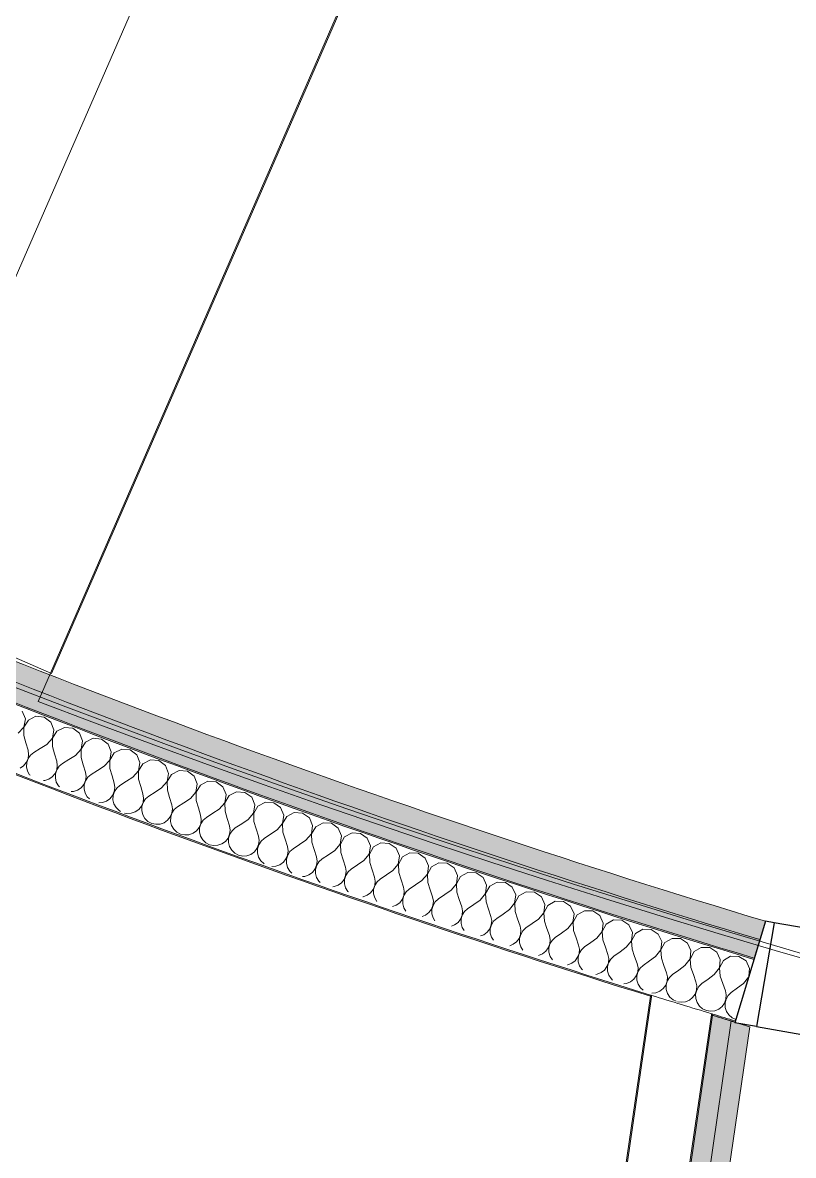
# Model space of a CAD drawing. Header units: millimetres. Extents: x -99530 to 90294, y -97212 to 56397.
# Drawn here: x -29663 to -29064, y -50705 to -49824 of the extents above; entities that cross this region are included whole.
import ezdxf
from ezdxf.enums import TextEntityAlignment as Align

# ---------------------------------------------------------------- set-up
doc = ezdxf.new("R2010")
doc.units = ezdxf.units.MM
doc.header["$MEASUREMENT"] = 0
doc.linetypes.add('Double Dashed', pattern=[1093.611073, 529.166651, -211.666656, 141.111112, -211.666656])
for name, color, linetype in [('A-25-M_Wall_Int', 7, 'Continuous'), ('New_A-05-M_Gross_Int_Circulation', 7, 'Continuous'), ('New_A-15-MG_Structural_Grid_Phase_2', 7, 'Continuous'), ('New_A-20-M_Floor_Slab', 7, 'Continuous'), ('New_A-25-M_Wall_Int', 7, 'Continuous'), ('New_ArchiCAD Doors', 7, 'Continuous')]:
    doc.layers.add(name, color=color, linetype=linetype)
for name, color, linetype, lineweight in [('A-25-M_Wall_Int_Pen_No__1', 7, 'Continuous', 13), ('New_A-20-M_Floor_Slab_Pen_No__89', 8, 'Continuous', 20), ('New_A-25-M_Wall_Int_Pen_No__1', 7, 'Continuous', 13), ('New_A-25-M_Wall_Int_Pen_No__150', 7, 'Continuous', 0), ('New_ArchiCAD Doors_Pen_No__1', 7, 'Continuous', 13), ('New_ArchiCAD Zone Stamps_Pen_No__6', 7, 'Continuous', 35)]:
    doc.layers.add(name, color=color, linetype=linetype, lineweight=lineweight)
for name, color, linetype, lineweight, true_color in [('A-25-M_Wall_Int_Pen_No__107', 7, 'Continuous', 15, 0xa6a6a6), ('A-25-M_Wall_Int_Pen_No__81', 7, 'Continuous', 20, 0x6a6a6a), ('New_A-05-M_Gross_Int_Circulation_Pen_No__74', 7, 'Continuous', 20, 0x606060), ('New_A-15-MG_Structural_Grid_Phase_2_Pen_No__222', 7, 'Continuous', 13, 0x65af33), ('New_A-25-M_Wall_Int_Pen_No__107', 7, 'Continuous', 15, 0xa6a6a6), ('New_A-25-M_Wall_Int_Pen_No__81', 7, 'Continuous', 20, 0x6a6a6a), ('New_ArchiCAD Doors_Pen_No__43', 7, 'Continuous', 30, 0x444444)]:
    doc.layers.add(name, color=color, linetype=linetype, lineweight=lineweight, true_color=true_color)
doc.styles.add('GENERATED_STYLE_1', font='')
doc.styles.add('GENERATED_STYLE_3', font='')
doc.styles.add('GENERATED_STYLE_4', font='')
doc.styles.get('GENERATED_STYLE_1').set_extended_font_data('Arial', bold=True)
doc.styles.get('GENERATED_STYLE_3').set_extended_font_data('Arial')
doc.styles.get('GENERATED_STYLE_4').set_extended_font_data('Swis721 BT')

# ---------------------------------------------------------------- blocks, each defined once
blk = doc.blocks.new('catering seating and servery_INB 0113_3_1', base_point=(-33684.23, -45971.89))
at = {"layer": 'New_A-05-M_Gross_Int_Circulation_Pen_No__74', "linetype": 'Continuous'}
for p, q in [((-29640.46, -50330.23), (-22252.67, -33346.24)), ((-32782.58, -48960.22), (-29640.46, -50330.23))]:
    blk.add_line(p, q, dxfattribs=at)
at = {"layer": 'New_ArchiCAD Zone Stamps_Pen_No__6'}
for tag, height, style, p in [('ROOM_NAME', 250, 'GENERATED_STYLE_1', (-35355.98, -44046.47)), ('zoneNameLine2', 250, 'GENERATED_STYLE_1', (-35544.41, -44478.6)), ('ROOM_NUMBER', 200, 'GENERATED_STYLE_3', (-35732.84, -44899.31)), ('measuredAreaCode', 200, 'GENERATED_STYLE_3', (-35889.87, -45259.42)), ('DUMMY_649', 200, 'GENERATED_STYLE_3', (-35582.47, -45393.46)), ('DUMMY_650', 200, 'GENERATED_STYLE_3', (-34953.29, -45667.81)), ('DUMMY_651', 133.33, 'GENERATED_STYLE_3', (-34674, -45774.36))]:
    blk.add_attdef(tag, text='', height=height, rotation=336.44041, dxfattribs=dict(at, style=style)).set_placement(p, align=Align.TOP_LEFT)
blk = doc.blocks.new('Atrium South_INB 0152_4_1', base_point=(-20962.32, -37996.44))
at = {"layer": 'New_A-05-M_Gross_Int_Circulation_Pen_No__74', "linetype": 'Continuous'}
blk.add_line((-25622.15, -41081.06), (-29650.79, -50352.11), dxfattribs=at)
blk.add_arc((-26966.17, -43337.6), 7510.69, 249.05693, 336.178181, dxfattribs=at)
at = {"layer": 'New_ArchiCAD Zone Stamps_Pen_No__6'}
for tag, height, style, p in [('ROOM_NAME', 250, 'GENERATED_STYLE_1', (-21498.1, -36566.35)), ('zoneNameLine2', 250, 'GENERATED_STYLE_1', (-21686.54, -36998.48)), ('ROOM_NUMBER', 200, 'GENERATED_STYLE_3', (-21874.97, -37419.19)), ('measuredAreaCode', 200, 'GENERATED_STYLE_3', (-22031.99, -37779.3)), ('DUMMY_649', 200, 'GENERATED_STYLE_3', (-21724.59, -37913.34)), ('DUMMY_650', 200, 'GENERATED_STYLE_3', (-21095.42, -38187.69)), ('DUMMY_651', 133.33, 'GENERATED_STYLE_3', (-20816.13, -38294.24))]:
    blk.add_attdef(tag, text='', height=height, rotation=336.44041, dxfattribs=dict(at, style=style)).set_placement(p, align=Align.TOP_LEFT)
blk = doc.blocks.new('Slab_56_1', base_point=(-44734.13, -52924.74))
at = {"layer": 'New_A-20-M_Floor_Slab_Pen_No__89', "linetype": 'Continuous', "flags": 128}
blk.add_lwpolyline([(-44734.13, -52924.74), (-44734.3, -52924.72, -0.179811), (-34721.45, -33027.69), (-34721.92, -33027.18), (-25959.6, -24873.2), (-20981.62, -27043.85), (-17009.56, -17934.66), (-17703.34, -17189.12), (-11222.85, -11158.55), (-10852.64, -11556.37), (-2918.66, -4173.23), (921.42, -599.75), (3259.49, -1619.27), (2636.44, -2195.91), (2144.41, -3324.28), (-4596.33, -18782.94), (-10337.07, -31948.28), (-13252.03, -30677.22), (-20095.26, -46371.16, -0.415568), (-30017.22, -50195.91), (-38341.96, -69287.69, -0.234037), (-41521.39, -64901.11, -0.022084), (-42146.95, -60901.38), (-44895.69, -59706.59, -0.043731)], format="xyb", close=True, dxfattribs=at)
blk = doc.blocks.new('*X596')
at = {"layer": 'New_A-25-M_Wall_Int_Pen_No__150', "linetype": 'Continuous'}
for p, q in [((-29660.84, -50365.51), (-29663.19, -50359.44)), ((-29662.04, -50371.91), (-29660.84, -50365.51)), ((-29652.67, -50363.54), (-29658.5, -50366.42)), ((-29646.19, -50364.15), (-29652.67, -50363.54)), ((-29641, -50368.07), (-29646.19, -50364.15)), ((-29666.42, -50376.72), (-29662.04, -50371.91)), ((-29661.95, -50371.94), (-29661.98, -50378.45)), ((-29658.5, -50366.42), (-29661.95, -50371.94)), ((-29638.64, -50374.13), (-29641, -50368.07)), ((-29639.81, -50380.53), (-29638.64, -50374.13)), ((-29636.29, -50375.04), (-29639.72, -50380.56)), ((-29630.47, -50372.13), (-29636.29, -50375.04)), ((-29623.99, -50372.72), (-29630.47, -50372.13)), ((-29618.79, -50376.62), (-29623.99, -50372.72)), ((-29661.98, -50378.45), (-29660.37, -50384.19)), ((-29644.18, -50385.35), (-29639.81, -50380.53)), ((-29639.72, -50380.56), (-29639.73, -50387.07)), ((-29616.41, -50382.68), (-29618.79, -50376.62)), ((-29617.56, -50389.08), (-29616.41, -50382.68)), ((-29614.06, -50383.58), (-29617.47, -50389.12)), ((-29608.24, -50380.66), (-29614.06, -50383.58)), ((-29601.77, -50381.22), (-29608.24, -50380.66)), ((-29596.55, -50385.11), (-29601.77, -50381.22)), ((-29660.37, -50384.19), (-29658.75, -50389.92)), ((-29658.31, -50393.18), (-29658.75, -50389.92)), ((-29654.3, -50391.65), (-29656.83, -50393.75)), ((-29649.24, -50388.5), (-29654.3, -50391.65)), ((-29644.18, -50385.35), (-29649.24, -50388.5)), ((-29639.73, -50387.07), (-29638.1, -50392.8)), ((-29621.92, -50393.92), (-29617.56, -50389.08)), ((-29617.47, -50389.12), (-29617.46, -50395.62)), ((-29594.15, -50391.15), (-29596.55, -50385.11)), ((-29595.28, -50397.56), (-29594.15, -50391.15)), ((-29591.8, -50392.05), (-29595.19, -50397.6)), ((-29585.99, -50389.11), (-29591.8, -50392.05)), ((-29579.51, -50389.65), (-29585.99, -50389.11)), ((-29574.28, -50393.52), (-29579.51, -50389.65)), ((-29662.21, -50401.95), (-29660.1, -50399.43)), ((-29660.1, -50399.43), (-29658.77, -50396.43)), ((-29659.72, -50399.58), (-29659.86, -50402.87)), ((-29658.68, -50396.47), (-29659.72, -50399.58)), ((-29658.77, -50396.43), (-29658.31, -50393.18)), ((-29656.83, -50393.75), (-29658.68, -50396.47)), ((-29638.1, -50392.8), (-29636.47, -50398.53)), ((-29636.01, -50401.79), (-29636.47, -50398.53)), ((-29632.01, -50400.25), (-29634.53, -50402.36)), ((-29626.96, -50397.08), (-29632.01, -50400.25)), ((-29621.92, -50393.92), (-29626.96, -50397.08)), ((-29617.46, -50395.62), (-29615.81, -50401.35)), ((-29615.81, -50401.35), (-29614.16, -50407.07)), ((-29599.62, -50402.41), (-29595.28, -50397.56)), ((-29595.19, -50397.6), (-29595.16, -50404.1)), ((-29571.86, -50399.56), (-29574.28, -50393.52)), ((-29572.98, -50405.97), (-29571.86, -50399.56)), ((-29569.51, -50400.44), (-29572.89, -50406.01)), ((-29563.71, -50397.49), (-29569.51, -50400.44)), ((-29557.23, -50398.01), (-29563.71, -50397.49)), ((-29551.99, -50401.87), (-29557.23, -50398.01)), ((-29664.94, -50403.8), (-29662.21, -50401.95)), ((-29659.86, -50402.87), (-29659.09, -50406.07)), ((-29659.09, -50406.07), (-29657.48, -50408.94)), ((-29657.48, -50408.94), (-29657.12, -50409.29)), ((-29639.89, -50410.57), (-29637.79, -50408.05)), ((-29637.79, -50408.05), (-29636.47, -50405.04)), ((-29637.4, -50408.2), (-29637.53, -50411.48)), ((-29636.38, -50405.08), (-29637.4, -50408.2)), ((-29636.47, -50405.04), (-29636.01, -50401.79)), ((-29634.53, -50402.36), (-29636.38, -50405.08)), ((-29613.69, -50410.33), (-29614.16, -50407.07)), ((-29609.7, -50408.77), (-29612.21, -50410.89)), ((-29604.66, -50405.6), (-29609.7, -50408.77)), ((-29599.62, -50402.41), (-29604.66, -50405.6)), ((-29595.16, -50404.1), (-29593.49, -50409.82)), ((-29593.49, -50409.82), (-29591.83, -50415.54)), ((-29577.3, -50410.84), (-29572.98, -50405.97)), ((-29572.89, -50406.01), (-29572.83, -50412.51)), ((-29549.55, -50407.9), (-29551.99, -50401.87)), ((-29550.64, -50414.31), (-29549.55, -50407.9)), ((-29547.19, -50408.77), (-29550.55, -50414.35)), ((-29541.41, -50405.8), (-29547.19, -50408.77)), ((-29534.92, -50406.3), (-29541.41, -50405.8)), ((-29529.67, -50410.14), (-29534.92, -50406.3)), ((-29527.21, -50416.16), (-29529.67, -50410.14)), ((-29646.6, -50413.51), (-29645.74, -50413.47)), ((-29645.74, -50413.47), (-29642.61, -50412.43)), ((-29642.61, -50412.43), (-29639.89, -50410.57)), ((-29637.53, -50411.48), (-29636.76, -50414.68)), ((-29636.76, -50414.68), (-29635.14, -50417.55)), ((-29635.14, -50417.55), (-29634.17, -50418.5)), ((-29617.55, -50419.13), (-29615.45, -50416.59)), ((-29615.45, -50416.59), (-29614.14, -50413.58)), ((-29615.06, -50416.74), (-29615.18, -50420.02)), ((-29614.05, -50413.62), (-29615.06, -50416.74)), ((-29614.14, -50413.58), (-29613.69, -50410.33)), ((-29612.21, -50410.89), (-29614.05, -50413.62)), ((-29591.35, -50418.8), (-29591.83, -50415.54)), ((-29591.78, -50422.05), (-29591.35, -50418.8)), ((-29587.36, -50417.23), (-29589.86, -50419.36)), ((-29582.33, -50414.04), (-29587.36, -50417.23)), ((-29577.3, -50410.84), (-29582.33, -50414.04)), ((-29572.83, -50412.51), (-29571.15, -50418.23)), ((-29571.15, -50418.23), (-29569.46, -50423.94)), ((-29554.95, -50419.19), (-29550.64, -50414.31)), ((-29550.55, -50414.35), (-29550.48, -50420.85)), ((-29528.29, -50422.58), (-29527.21, -50416.16)), ((-29524.85, -50417.03), (-29528.19, -50422.61)), ((-29519.08, -50414.04), (-29524.85, -50417.03)), ((-29512.59, -50414.52), (-29519.08, -50414.04)), ((-29507.32, -50418.34), (-29512.59, -50414.52)), ((-29504.85, -50424.36), (-29507.32, -50418.34)), ((-29625.12, -50422.13), (-29623.38, -50422.04)), ((-29623.38, -50422.04), (-29620.26, -50420.99)), ((-29620.26, -50420.99), (-29617.55, -50419.13)), ((-29615.18, -50420.02), (-29614.4, -50423.22)), ((-29614.4, -50423.22), (-29612.77, -50426.08)), ((-29612.77, -50426.08), (-29611.04, -50427.78)), ((-29597.88, -50429.48), (-29595.17, -50427.61)), ((-29595.17, -50427.61), (-29593.09, -50425.07)), ((-29593.09, -50425.07), (-29591.78, -50422.05)), ((-29592.7, -50425.21), (-29592.81, -50428.5)), ((-29591.69, -50422.09), (-29592.7, -50425.21)), ((-29589.86, -50419.36), (-29591.69, -50422.09)), ((-29568.97, -50427.19), (-29569.46, -50423.94)), ((-29569.39, -50430.45), (-29568.97, -50427.19)), ((-29567.49, -50427.75), (-29569.3, -50430.49)), ((-29564.99, -50425.61), (-29567.49, -50427.75)), ((-29559.97, -50422.4), (-29564.99, -50425.61)), ((-29554.95, -50419.19), (-29559.97, -50422.4)), ((-29550.48, -50420.85), (-29548.78, -50426.56)), ((-29548.78, -50426.56), (-29547.07, -50432.27)), ((-29532.58, -50427.47), (-29537.58, -50430.7)), ((-29532.58, -50427.47), (-29528.29, -50422.58)), ((-29528.19, -50422.61), (-29528.1, -50429.12)), ((-29505.9, -50430.78), (-29504.85, -50424.36)), ((-29502.48, -50425.22), (-29505.81, -50430.81)), ((-29496.72, -50422.21), (-29502.48, -50425.22)), ((-29490.23, -50422.67), (-29496.72, -50422.21)), ((-29484.95, -50426.47), (-29490.23, -50422.67)), ((-29482.46, -50432.48), (-29484.95, -50426.47)), ((-29603.79, -50430.69), (-29601, -50430.54)), ((-29601, -50430.54), (-29597.88, -50429.48)), ((-29592.81, -50428.5), (-29592.01, -50431.69)), ((-29592.01, -50431.69), (-29590.37, -50434.55)), ((-29590.37, -50434.55), (-29588.01, -50436.85)), ((-29575.47, -50437.9), (-29572.77, -50436.02)), ((-29572.77, -50436.02), (-29570.69, -50433.47)), ((-29570.69, -50433.47), (-29569.39, -50430.45)), ((-29570.3, -50433.62), (-29570.4, -50436.9)), ((-29569.3, -50430.49), (-29570.3, -50433.62)), ((-29546.57, -50435.52), (-29547.07, -50432.27)), ((-29546.98, -50438.78), (-29546.57, -50435.52)), ((-29545.08, -50436.07), (-29546.89, -50438.81)), ((-29542.59, -50433.93), (-29545.08, -50436.07)), ((-29537.58, -50430.7), (-29542.59, -50433.93)), ((-29528.1, -50429.12), (-29526.38, -50434.82)), ((-29526.38, -50434.82), (-29524.66, -50440.53)), ((-29510.18, -50435.68), (-29515.17, -50438.93)), ((-29510.18, -50435.68), (-29505.9, -50430.78)), ((-29505.81, -50430.81), (-29505.69, -50437.32)), ((-29483.49, -50438.9), (-29482.46, -50432.48)), ((-29480.09, -50433.33), (-29483.4, -50438.94)), ((-29474.33, -50430.3), (-29480.09, -50433.33)), ((-29467.84, -50430.75), (-29474.33, -50430.3)), ((-29462.56, -50434.53), (-29467.84, -50430.75)), ((-29460.04, -50440.53), (-29462.56, -50434.53)), ((-29588.01, -50436.85), (-29586.85, -50437.48)), ((-29583.71, -50438.74), (-29581.88, -50439.15)), ((-29581.88, -50439.15), (-29578.58, -50438.97)), ((-29578.58, -50438.97), (-29575.47, -50437.9)), ((-29570.4, -50436.9), (-29569.6, -50440.09)), ((-29569.6, -50440.09), (-29567.95, -50442.94)), ((-29567.95, -50442.94), (-29565.58, -50445.24)), ((-29565.58, -50445.24), (-29562.67, -50446.8)), ((-29553.03, -50446.25), (-29550.34, -50444.36)), ((-29550.34, -50444.36), (-29548.27, -50441.8)), ((-29548.27, -50441.8), (-29546.98, -50438.78)), ((-29547.88, -50441.95), (-29547.97, -50445.23)), ((-29547.97, -50445.23), (-29547.16, -50448.42)), ((-29546.89, -50438.81), (-29547.88, -50441.95)), ((-29524.15, -50443.78), (-29524.66, -50440.53)), ((-29524.55, -50447.04), (-29524.15, -50443.78)), ((-29522.66, -50444.32), (-29524.46, -50447.07)), ((-29520.17, -50442.17), (-29522.66, -50444.32)), ((-29515.17, -50438.93), (-29520.17, -50442.17)), ((-29505.69, -50437.32), (-29503.96, -50443.02)), ((-29503.96, -50443.02), (-29502.21, -50448.71)), ((-29487.75, -50443.82), (-29492.73, -50447.08)), ((-29487.75, -50443.82), (-29483.49, -50438.9)), ((-29483.4, -50438.94), (-29483.26, -50445.44)), ((-29483.26, -50445.44), (-29481.51, -50451.14)), ((-29461.05, -50446.96), (-29460.04, -50440.53)), ((-29457.67, -50441.38), (-29460.96, -50446.99)), ((-29451.92, -50438.33), (-29457.67, -50441.38)), ((-29445.43, -50438.75), (-29451.92, -50438.33)), ((-29440.13, -50442.52), (-29445.43, -50438.75)), ((-29437.6, -50448.51), (-29440.13, -50442.52)), ((-29562.67, -50446.8), (-29559.44, -50447.52)), ((-29559.44, -50447.52), (-29556.15, -50447.33)), ((-29556.15, -50447.33), (-29553.03, -50446.25)), ((-29547.16, -50448.42), (-29545.5, -50451.27)), ((-29545.5, -50451.27), (-29543.12, -50453.55)), ((-29543.12, -50453.55), (-29540.2, -50455.11)), ((-29530.57, -50454.52), (-29527.89, -50452.62)), ((-29527.89, -50452.62), (-29525.83, -50450.06)), ((-29525.83, -50450.06), (-29524.55, -50447.04)), ((-29525.44, -50450.21), (-29525.51, -50453.49)), ((-29525.51, -50453.49), (-29524.69, -50456.68)), ((-29524.46, -50447.07), (-29525.44, -50450.21)), ((-29501.7, -50451.96), (-29502.21, -50448.71)), ((-29502.09, -50455.22), (-29501.7, -50451.96)), ((-29500.2, -50452.5), (-29501.99, -50455.26)), ((-29497.72, -50450.34), (-29500.2, -50452.5)), ((-29492.73, -50447.08), (-29497.72, -50450.34)), ((-29481.51, -50451.14), (-29479.75, -50456.83)), ((-29465.3, -50451.89), (-29470.27, -50455.17)), ((-29465.3, -50451.89), (-29461.05, -50446.96)), ((-29460.96, -50446.99), (-29460.8, -50453.5)), ((-29460.8, -50453.5), (-29459.03, -50459.19)), ((-29438.59, -50454.94), (-29437.6, -50448.51)), ((-29435.23, -50449.35), (-29438.5, -50454.98)), ((-29429.49, -50446.28), (-29435.23, -50449.35)), ((-29423, -50446.69), (-29429.49, -50446.28)), ((-29417.68, -50450.44), (-29423, -50446.69)), ((-29415.13, -50456.42), (-29417.68, -50450.44)), ((-29407.03, -50454.17), (-29412.76, -50457.25)), ((-29400.54, -50454.55), (-29407.03, -50454.17)), ((-29540.2, -50455.11), (-29536.98, -50455.81)), ((-29536.98, -50455.81), (-29533.68, -50455.61)), ((-29533.68, -50455.61), (-29530.57, -50454.52)), ((-29524.69, -50456.68), (-29523.02, -50459.52)), ((-29523.02, -50459.52), (-29520.64, -50461.8)), ((-29520.64, -50461.8), (-29517.72, -50463.35)), ((-29511.19, -50463.83), (-29508.09, -50462.73)), ((-29508.09, -50462.73), (-29505.41, -50460.82)), ((-29505.41, -50460.82), (-29503.35, -50458.25)), ((-29503.35, -50458.25), (-29502.09, -50455.22)), ((-29502.96, -50458.39), (-29503.03, -50461.68)), ((-29503.03, -50461.68), (-29502.2, -50464.86)), ((-29501.99, -50455.26), (-29502.96, -50458.39)), ((-29479.22, -50460.07), (-29479.75, -50456.83)), ((-29479.6, -50463.34), (-29479.22, -50460.07)), ((-29477.72, -50460.61), (-29479.51, -50463.37)), ((-29475.25, -50458.44), (-29477.72, -50460.61)), ((-29470.27, -50455.17), (-29475.25, -50458.44)), ((-29459.03, -50459.19), (-29457.25, -50464.87)), ((-29442.82, -50459.89), (-29447.78, -50463.18)), ((-29442.82, -50459.89), (-29438.59, -50454.94)), ((-29438.5, -50454.98), (-29438.32, -50461.48)), ((-29438.32, -50461.48), (-29436.53, -50467.16)), ((-29420.32, -50467.82), (-29416.1, -50462.86)), ((-29416.1, -50462.86), (-29415.13, -50456.42)), ((-29412.76, -50457.25), (-29416.01, -50462.89)), ((-29416.01, -50462.89), (-29415.81, -50469.39)), ((-29395.21, -50458.28), (-29400.54, -50454.55)), ((-29392.64, -50464.26), (-29395.21, -50458.28)), ((-29384.54, -50461.98), (-29390.26, -50465.08)), ((-29378.05, -50462.34), (-29384.54, -50461.98)), ((-29372.71, -50466.06), (-29378.05, -50462.34)), ((-29517.72, -50463.35), (-29514.49, -50464.04)), ((-29514.49, -50464.04), (-29511.19, -50463.83)), ((-29502.2, -50464.86), (-29500.52, -50467.7)), ((-29500.52, -50467.7), (-29498.13, -50469.97)), ((-29498.13, -50469.97), (-29495.2, -50471.51)), ((-29495.2, -50471.51), (-29491.97, -50472.19)), ((-29488.68, -50471.97), (-29485.58, -50470.86)), ((-29485.58, -50470.86), (-29482.9, -50468.94)), ((-29482.9, -50468.94), (-29480.86, -50466.37)), ((-29480.86, -50466.37), (-29479.6, -50463.34)), ((-29480.46, -50466.51), (-29480.52, -50469.8)), ((-29480.52, -50469.8), (-29479.68, -50472.98)), ((-29479.51, -50463.37), (-29480.46, -50466.51)), ((-29458.33, -50474.42), (-29457.08, -50471.38)), ((-29456.99, -50471.41), (-29457.94, -50474.56)), ((-29456.71, -50468.12), (-29457.25, -50464.87)), ((-29457.08, -50471.38), (-29456.71, -50468.12)), ((-29455.22, -50468.65), (-29456.99, -50471.41)), ((-29452.75, -50466.47), (-29455.22, -50468.65)), ((-29447.78, -50463.18), (-29452.75, -50466.47)), ((-29436.53, -50467.16), (-29434.73, -50472.84)), ((-29425.27, -50471.12), (-29430.23, -50474.43)), ((-29420.32, -50467.82), (-29425.27, -50471.12)), ((-29415.81, -50469.39), (-29414, -50475.07)), ((-29397.79, -50475.67), (-29393.59, -50470.7)), ((-29393.59, -50470.7), (-29392.64, -50464.26)), ((-29390.26, -50465.08), (-29393.5, -50470.73)), ((-29393.5, -50470.73), (-29393.28, -50477.23)), ((-29370.12, -50472.03), (-29372.71, -50466.06)), ((-29362.04, -50469.72), (-29367.74, -50472.84)), ((-29355.54, -50470.06), (-29362.04, -50469.72)), ((-29350.19, -50473.76), (-29355.54, -50470.06)), ((-29491.97, -50472.19), (-29488.68, -50471.97)), ((-29479.68, -50472.98), (-29477.99, -50475.81)), ((-29477.99, -50475.81), (-29475.59, -50478.07)), ((-29475.59, -50478.07), (-29475.3, -50478.23)), ((-29469.2, -50480.26), (-29466.14, -50480.04)), ((-29466.14, -50480.04), (-29463.04, -50478.92)), ((-29463.04, -50478.92), (-29460.37, -50477)), ((-29460.37, -50477), (-29458.33, -50474.42)), ((-29457.94, -50474.56), (-29457.99, -50477.84)), ((-29457.99, -50477.84), (-29457.13, -50481.02)), ((-29435.78, -50482.39), (-29434.54, -50479.35)), ((-29434.45, -50479.38), (-29435.39, -50482.53)), ((-29434.18, -50476.09), (-29434.73, -50472.84)), ((-29434.54, -50479.35), (-29434.18, -50476.09)), ((-29432.69, -50476.61), (-29434.45, -50479.38)), ((-29430.23, -50474.43), (-29432.69, -50476.61)), ((-29414, -50475.07), (-29412.19, -50480.74)), ((-29411.63, -50483.98), (-29412.19, -50480.74)), ((-29402.73, -50479), (-29407.68, -50482.32)), ((-29397.79, -50475.67), (-29402.73, -50479)), ((-29393.28, -50477.23), (-29391.45, -50482.9)), ((-29375.23, -50483.45), (-29371.05, -50478.47)), ((-29371.05, -50478.47), (-29370.12, -50472.03)), ((-29367.74, -50472.84), (-29370.96, -50478.5)), ((-29370.96, -50478.5), (-29370.72, -50485)), ((-29347.58, -50479.72), (-29350.19, -50473.76)), ((-29348.49, -50486.17), (-29347.58, -50479.72)), ((-29345.2, -50480.53), (-29348.4, -50486.2)), ((-29339.5, -50477.39), (-29345.2, -50480.53)), ((-29333.01, -50477.71), (-29339.5, -50477.39)), ((-29327.64, -50481.39), (-29333.01, -50477.71)), ((-29457.13, -50481.02), (-29455.44, -50483.84)), ((-29455.44, -50483.84), (-29453.77, -50485.41)), ((-29445.46, -50488.18), (-29443.57, -50488.04)), ((-29443.57, -50488.04), (-29440.47, -50486.91)), ((-29440.47, -50486.91), (-29437.81, -50484.98)), ((-29437.81, -50484.98), (-29435.78, -50482.39)), ((-29435.39, -50482.53), (-29435.43, -50485.82)), ((-29435.43, -50485.82), (-29434.56, -50488.99)), ((-29434.56, -50488.99), (-29432.86, -50491.81)), ((-29413.21, -50490.3), (-29411.98, -50487.25)), ((-29411.89, -50487.28), (-29412.81, -50490.43)), ((-29411.98, -50487.25), (-29411.63, -50483.98)), ((-29410.13, -50484.51), (-29411.89, -50487.28)), ((-29407.68, -50482.32), (-29410.13, -50484.51)), ((-29391.45, -50482.9), (-29389.62, -50488.57)), ((-29389.05, -50491.81), (-29389.62, -50488.57)), ((-29380.17, -50486.79), (-29385.1, -50490.13)), ((-29375.23, -50483.45), (-29380.17, -50486.79)), ((-29370.72, -50485), (-29368.88, -50490.67)), ((-29352.66, -50491.17), (-29348.49, -50486.17)), ((-29348.4, -50486.2), (-29348.14, -50492.7)), ((-29325.02, -50487.35), (-29327.64, -50481.39)), ((-29325.91, -50493.79), (-29325.02, -50487.35)), ((-29322.63, -50488.15), (-29325.81, -50493.82)), ((-29316.94, -50484.99), (-29322.63, -50488.15)), ((-29310.45, -50485.29), (-29316.94, -50484.99)), ((-29305.07, -50488.96), (-29310.45, -50485.29)), ((-29302.43, -50494.9), (-29305.07, -50488.96)), ((-29432.86, -50491.81), (-29431.89, -50492.71)), ((-29421.9, -50496.04), (-29420.98, -50495.97)), ((-29420.98, -50495.97), (-29417.88, -50494.83)), ((-29417.88, -50494.83), (-29415.23, -50492.89)), ((-29415.23, -50492.89), (-29413.21, -50490.3)), ((-29412.81, -50490.43), (-29412.84, -50493.72)), ((-29412.84, -50493.72), (-29411.97, -50496.89)), ((-29411.97, -50496.89), (-29410.25, -50499.71)), ((-29392.62, -50500.73), (-29390.61, -50498.13)), ((-29390.61, -50498.13), (-29389.39, -50495.08)), ((-29390.21, -50498.26), (-29390.23, -50501.55)), ((-29389.3, -50495.11), (-29390.21, -50498.26)), ((-29389.39, -50495.08), (-29389.05, -50491.81)), ((-29387.55, -50492.33), (-29389.3, -50495.11)), ((-29385.1, -50490.13), (-29387.55, -50492.33)), ((-29368.88, -50490.67), (-29367.03, -50496.33)), ((-29366.45, -50499.57), (-29367.03, -50496.33)), ((-29362.51, -50497.87), (-29364.94, -50500.08)), ((-29357.58, -50494.52), (-29362.51, -50497.87)), ((-29352.66, -50491.17), (-29357.58, -50494.52)), ((-29348.14, -50492.7), (-29346.28, -50498.36)), ((-29346.28, -50498.36), (-29344.41, -50504.02)), ((-29330.06, -50498.81), (-29325.91, -50493.79)), ((-29325.81, -50493.82), (-29325.53, -50500.32)), ((-29303.3, -50501.35), (-29302.43, -50494.9)), ((-29300.04, -50495.69), (-29303.2, -50501.38)), ((-29294.36, -50492.52), (-29300.04, -50495.69)), ((-29287.86, -50492.79), (-29294.36, -50492.52)), ((-29282.48, -50496.44), (-29287.86, -50492.79)), ((-29279.81, -50502.38), (-29282.48, -50496.44)), ((-29410.25, -50499.71), (-29409.87, -50500.06)), ((-29398.53, -50503.84), (-29398.36, -50503.83)), ((-29398.36, -50503.83), (-29395.27, -50502.68)), ((-29395.27, -50502.68), (-29392.62, -50500.73)), ((-29390.23, -50501.55), (-29389.35, -50504.72)), ((-29389.35, -50504.72), (-29387.66, -50507.47)), ((-29369.99, -50508.49), (-29367.98, -50505.89)), ((-29367.98, -50505.89), (-29366.77, -50502.84)), ((-29367.59, -50506.02), (-29367.6, -50509.31)), ((-29366.68, -50502.87), (-29367.59, -50506.02)), ((-29366.77, -50502.84), (-29366.45, -50499.57)), ((-29364.94, -50500.08), (-29366.68, -50502.87)), ((-29343.82, -50507.25), (-29344.41, -50504.02)), ((-29339.88, -50505.54), (-29342.31, -50507.76)), ((-29334.97, -50502.18), (-29339.88, -50505.54)), ((-29330.06, -50498.81), (-29334.97, -50502.18)), ((-29325.53, -50500.32), (-29323.65, -50505.98)), ((-29323.65, -50505.98), (-29321.77, -50511.63)), ((-29307.43, -50506.37), (-29312.33, -50509.76)), ((-29307.43, -50506.37), (-29303.3, -50501.35)), ((-29303.2, -50501.38), (-29302.9, -50507.88)), ((-29280.66, -50508.83), (-29279.81, -50502.38)), ((-29277.42, -50503.16), (-29280.57, -50508.86)), ((-29271.76, -50499.97), (-29277.42, -50503.16)), ((-29265.26, -50500.23), (-29271.76, -50499.97)), ((-29259.86, -50503.86), (-29265.26, -50500.23)), ((-29257.18, -50509.79), (-29259.86, -50503.86)), ((-29375.49, -50511.53), (-29372.63, -50510.45)), ((-29372.63, -50510.45), (-29369.99, -50508.49)), ((-29367.6, -50509.31), (-29366.7, -50512.47)), ((-29366.7, -50512.47), (-29365.16, -50514.98)), ((-29347.33, -50516.19), (-29345.34, -50513.58)), ((-29345.34, -50513.58), (-29344.13, -50510.52)), ((-29344.04, -50510.55), (-29344.94, -50513.71)), ((-29344.94, -50513.71), (-29344.94, -50517)), ((-29344.13, -50510.52), (-29343.82, -50507.25)), ((-29342.31, -50507.76), (-29344.04, -50510.55)), ((-29321.16, -50514.86), (-29321.77, -50511.63)), ((-29321.47, -50518.13), (-29321.16, -50514.86)), ((-29319.66, -50515.37), (-29321.38, -50518.16)), ((-29317.23, -50513.14), (-29319.66, -50515.37)), ((-29312.33, -50509.76), (-29317.23, -50513.14)), ((-29302.9, -50507.88), (-29301, -50513.53)), ((-29301, -50513.53), (-29299.1, -50519.17)), ((-29284.78, -50513.87), (-29289.67, -50517.27)), ((-29284.78, -50513.87), (-29280.66, -50508.83)), ((-29280.57, -50508.86), (-29280.25, -50515.36)), ((-29280.25, -50515.36), (-29278.33, -50521)), ((-29258, -50516.24), (-29257.18, -50509.79)), ((-29254.78, -50510.57), (-29257.91, -50516.27)), ((-29249.13, -50507.35), (-29254.78, -50510.57)), ((-29242.63, -50507.59), (-29249.13, -50507.35)), ((-29237.22, -50511.21), (-29242.63, -50507.59)), ((-29234.51, -50517.12), (-29237.22, -50511.21)), ((-29226.47, -50514.67), (-29232.12, -50517.9)), ((-29219.97, -50514.88), (-29226.47, -50514.67)), ((-29214.55, -50518.48), (-29219.97, -50514.88)), ((-29352.62, -50519.16), (-29349.97, -50518.15)), ((-29349.97, -50518.15), (-29347.33, -50516.19)), ((-29344.94, -50517), (-29344.03, -50520.16)), ((-29344.03, -50520.16), (-29342.57, -50522.51)), ((-29327.28, -50525.79), (-29324.65, -50523.81)), ((-29324.65, -50523.81), (-29322.66, -50521.19)), ((-29322.66, -50521.19), (-29321.47, -50518.13)), ((-29321.38, -50518.16), (-29322.27, -50521.33)), ((-29322.27, -50521.33), (-29322.25, -50524.61)), ((-29322.25, -50524.61), (-29321.34, -50527.77)), ((-29298.49, -50522.4), (-29299.1, -50519.17)), ((-29298.78, -50525.67), (-29298.49, -50522.4)), ((-29296.98, -50522.9), (-29298.69, -50525.7)), ((-29294.56, -50520.67), (-29296.98, -50522.9)), ((-29289.67, -50517.27), (-29294.56, -50520.67)), ((-29278.33, -50521), (-29276.41, -50526.64)), ((-29266.98, -50524.71), (-29271.87, -50528.13)), ((-29262.11, -50521.29), (-29266.98, -50524.71)), ((-29262.11, -50521.29), (-29258, -50516.24)), ((-29257.91, -50516.27), (-29257.57, -50522.77)), ((-29257.57, -50522.77), (-29255.63, -50528.4)), ((-29239.41, -50528.65), (-29235.32, -50523.58)), ((-29235.32, -50523.58), (-29234.51, -50517.12)), ((-29232.12, -50517.9), (-29235.23, -50523.61)), ((-29235.23, -50523.61), (-29234.87, -50530.11)), ((-29211.83, -50524.39), (-29214.55, -50518.48)), ((-29212.62, -50530.85), (-29211.83, -50524.39)), ((-29203.8, -50521.9), (-29209.44, -50525.15)), ((-29197.3, -50522.1), (-29203.8, -50521.9)), ((-29191.87, -50525.68), (-29197.3, -50522.1)), ((-29329.83, -50526.76), (-29327.28, -50525.79)), ((-29321.34, -50527.77), (-29319.89, -50530.08)), ((-29307.13, -50534.34), (-29304.57, -50533.34)), ((-29304.57, -50533.34), (-29301.94, -50531.36)), ((-29301.94, -50531.36), (-29299.97, -50528.74)), ((-29299.97, -50528.74), (-29298.78, -50525.67)), ((-29298.69, -50525.7), (-29299.57, -50528.87)), ((-29299.57, -50528.87), (-29299.55, -50532.16)), ((-29299.55, -50532.16), (-29298.62, -50535.31)), ((-29277.24, -50536.21), (-29276.07, -50533.14)), ((-29275.98, -50533.17), (-29276.85, -50536.34)), ((-29275.79, -50529.87), (-29276.41, -50526.64)), ((-29276.07, -50533.14), (-29275.79, -50529.87)), ((-29274.28, -50530.36), (-29275.98, -50533.17)), ((-29271.87, -50528.13), (-29274.28, -50530.36)), ((-29255.63, -50528.4), (-29253.69, -50534.04)), ((-29244.28, -50532.08), (-29249.15, -50535.51)), ((-29239.41, -50528.65), (-29244.28, -50532.08)), ((-29234.87, -50530.11), (-29232.91, -50535.74)), ((-29216.69, -50535.93), (-29212.62, -50530.85)), ((-29209.44, -50525.15), (-29212.53, -50530.88)), ((-29212.53, -50530.88), (-29212.14, -50537.37)), ((-29189.12, -50531.58), (-29191.87, -50525.68)), ((-29189.89, -50538.04), (-29189.12, -50531.58)), ((-29186.73, -50532.34), (-29189.8, -50538.07)), ((-29181.1, -50529.07), (-29186.73, -50532.34)), ((-29174.6, -50529.25), (-29181.1, -50529.07)), ((-29169.16, -50532.81), (-29174.6, -50529.25)), ((-29166.4, -50538.7), (-29169.16, -50532.81)), ((-29298.62, -50535.31), (-29297.13, -50537.68)), ((-29284.52, -50541.88), (-29281.83, -50540.83)), ((-29281.83, -50540.83), (-29279.21, -50538.84)), ((-29279.21, -50538.84), (-29277.24, -50536.21)), ((-29276.85, -50536.34), (-29276.81, -50539.63)), ((-29276.81, -50539.63), (-29275.88, -50542.78)), ((-29254.5, -50543.61), (-29253.34, -50540.54)), ((-29253.25, -50540.57), (-29254.1, -50543.74)), ((-29253.06, -50537.27), (-29253.69, -50534.04)), ((-29253.34, -50540.54), (-29253.06, -50537.27)), ((-29251.55, -50537.75), (-29253.25, -50540.57)), ((-29249.15, -50535.51), (-29251.55, -50537.75)), ((-29232.91, -50535.74), (-29230.96, -50541.36)), ((-29230.32, -50544.59), (-29230.96, -50541.36)), ((-29221.55, -50539.38), (-29226.41, -50542.82)), ((-29216.69, -50535.93), (-29221.55, -50539.38)), ((-29212.14, -50537.37), (-29210.17, -50543)), ((-29193.94, -50543.13), (-29189.89, -50538.04)), ((-29189.8, -50538.07), (-29189.39, -50544.57)), ((-29167.14, -50545.17), (-29166.4, -50538.7)), ((-29163.99, -50539.45), (-29167.05, -50545.2)), ((-29158.38, -50536.17), (-29163.99, -50539.45)), ((-29151.87, -50536.32), (-29158.38, -50536.17)), ((-29146.42, -50539.87), (-29151.87, -50536.32)), ((-29143.64, -50545.75), (-29146.42, -50539.87)), ((-29275.88, -50542.78), (-29274.28, -50545.3)), ((-29262, -50549.4), (-29259.07, -50548.25)), ((-29259.07, -50548.25), (-29256.46, -50546.25)), ((-29256.46, -50546.25), (-29254.5, -50543.61)), ((-29254.1, -50543.74), (-29254.06, -50547.03)), ((-29254.06, -50547.03), (-29253.11, -50550.18)), ((-29253.11, -50550.18), (-29251.34, -50552.95)), ((-29233.69, -50553.58), (-29231.73, -50550.94)), ((-29231.73, -50550.94), (-29230.58, -50547.86)), ((-29230.49, -50547.89), (-29231.34, -50551.07)), ((-29231.34, -50551.07), (-29231.28, -50554.35)), ((-29230.58, -50547.86), (-29230.32, -50544.59)), ((-29228.8, -50545.07), (-29230.49, -50547.89)), ((-29226.41, -50542.82), (-29228.8, -50545.07)), ((-29210.17, -50543), (-29208.2, -50548.62)), ((-29207.54, -50551.84), (-29208.2, -50548.62)), ((-29203.64, -50550.06), (-29206.03, -50552.32)), ((-29198.79, -50546.6), (-29203.64, -50550.06)), ((-29193.94, -50543.13), (-29198.79, -50546.6)), ((-29189.39, -50544.57), (-29187.41, -50550.18)), ((-29187.41, -50550.18), (-29185.41, -50555.8)), ((-29171.18, -50550.27), (-29176.01, -50553.75)), ((-29171.18, -50550.27), (-29167.14, -50545.17)), ((-29167.05, -50545.2), (-29166.62, -50551.69)), ((-29144.37, -50552.22), (-29143.64, -50545.75)), ((-29141.24, -50546.49), (-29144.28, -50552.25)), ((-29135.63, -50543.19), (-29141.24, -50546.49)), ((-29129.13, -50543.32), (-29135.63, -50543.19)), ((-29123.67, -50546.85), (-29129.13, -50543.32)), ((-29120.87, -50552.73), (-29123.67, -50546.85)), ((-29112.87, -50550.14), (-29118.46, -50553.46)), ((-29106.36, -50550.25), (-29112.87, -50550.14)), ((-29100.89, -50553.77), (-29106.36, -50550.25)), ((-29239.69, -50556.84), (-29239.35, -50556.81)), ((-29239.35, -50556.81), (-29236.29, -50555.59)), ((-29236.29, -50555.59), (-29233.69, -50553.58)), ((-29231.28, -50554.35), (-29230.32, -50557.5)), ((-29230.32, -50557.5), (-29228.54, -50560.27)), ((-29210.89, -50560.84), (-29208.94, -50558.19)), ((-29208.94, -50558.19), (-29207.8, -50555.12)), ((-29207.71, -50555.14), (-29208.54, -50558.32)), ((-29208.54, -50558.32), (-29208.48, -50561.61)), ((-29207.8, -50555.12), (-29207.54, -50551.84)), ((-29206.03, -50552.32), (-29207.71, -50555.14)), ((-29184.75, -50559.02), (-29185.41, -50555.8)), ((-29184.99, -50562.3), (-29184.75, -50559.02)), ((-29183.23, -50559.49), (-29184.9, -50562.32)), ((-29180.85, -50557.23), (-29183.23, -50559.49)), ((-29176.01, -50553.75), (-29180.85, -50557.23)), ((-29166.62, -50551.69), (-29164.62, -50557.3)), ((-29164.62, -50557.3), (-29162.61, -50562.91)), ((-29148.39, -50557.33), (-29153.21, -50560.83)), ((-29148.39, -50557.33), (-29144.37, -50552.22)), ((-29144.28, -50552.25), (-29143.83, -50558.74)), ((-29143.83, -50558.74), (-29141.81, -50564.34)), ((-29125.58, -50564.33), (-29121.57, -50559.2)), ((-29121.57, -50559.2), (-29120.87, -50552.73)), ((-29118.46, -50553.46), (-29121.48, -50559.22)), ((-29121.48, -50559.22), (-29121.01, -50565.71)), ((-29098.07, -50559.63), (-29100.89, -50553.77)), ((-29098.71, -50565.65), (-29098.07, -50559.63)), ((-29228.54, -50560.27), (-29228, -50560.74)), ((-29217.63, -50564.2), (-29216.54, -50564.09)), ((-29216.54, -50564.09), (-29213.49, -50562.86)), ((-29213.49, -50562.86), (-29210.89, -50560.84)), ((-29208.48, -50561.61), (-29207.51, -50564.75)), ((-29207.51, -50564.75), (-29205.72, -50567.52)), ((-29205.72, -50567.52), (-29204.5, -50568.58)), ((-29190.66, -50570.06), (-29188.06, -50568.03)), ((-29188.06, -50568.03), (-29186.13, -50565.38)), ((-29186.13, -50565.38), (-29184.99, -50562.3)), ((-29184.9, -50562.32), (-29185.73, -50565.5)), ((-29185.73, -50565.5), (-29185.65, -50568.79)), ((-29185.65, -50568.79), (-29184.68, -50571.93)), ((-29161.93, -50566.13), (-29162.61, -50562.91)), ((-29162.17, -50569.4), (-29161.93, -50566.13)), ((-29160.42, -50566.6), (-29162.08, -50569.43)), ((-29158.04, -50564.32), (-29160.42, -50566.6)), ((-29153.21, -50560.83), (-29158.04, -50564.32)), ((-29141.81, -50564.34), (-29139.78, -50569.94)), ((-29130.39, -50567.84), (-29135.21, -50571.34)), ((-29125.58, -50564.33), (-29130.39, -50567.84)), ((-29121.01, -50565.71), (-29118.97, -50571.31)), ((-29102.75, -50571.24), (-29098.9, -50566.29)), ((-29195.72, -50571.51), (-29193.71, -50571.3)), ((-29193.71, -50571.3), (-29190.66, -50570.06)), ((-29184.68, -50571.93), (-29182.87, -50574.69)), ((-29182.87, -50574.69), (-29180.8, -50576.49)), ((-29170.86, -50578.43), (-29167.81, -50577.18)), ((-29167.81, -50577.18), (-29165.22, -50575.15)), ((-29165.22, -50575.15), (-29163.29, -50572.49)), ((-29163.29, -50572.49), (-29162.17, -50569.4)), ((-29162.08, -50569.43), (-29162.89, -50572.61)), ((-29162.89, -50572.61), (-29162.81, -50575.9)), ((-29162.81, -50575.9), (-29161.82, -50579.04)), ((-29140.43, -50579.53), (-29139.32, -50576.44)), ((-29139.23, -50576.47), (-29140.03, -50579.65)), ((-29139.1, -50573.16), (-29139.78, -50569.94)), ((-29139.32, -50576.44), (-29139.1, -50573.16)), ((-29137.58, -50573.63), (-29139.23, -50576.47)), ((-29135.21, -50571.34), (-29137.58, -50573.63)), ((-29118.97, -50571.31), (-29116.93, -50576.91)), ((-29116.23, -50580.12), (-29116.93, -50576.91)), ((-29107.55, -50574.77), (-29112.35, -50578.29)), ((-29102.75, -50571.24), (-29107.55, -50574.77)), ((-29173.95, -50578.78), (-29170.86, -50578.43)), ((-29161.82, -50579.04), (-29160.01, -50581.79)), ((-29160.01, -50581.79), (-29157.51, -50583.95)), ((-29157.51, -50583.95), (-29155.14, -50585.05)), ((-29154.04, -50585.42), (-29151.26, -50585.87)), ((-29151.26, -50585.87), (-29147.98, -50585.49)), ((-29147.98, -50585.49), (-29144.93, -50584.24)), ((-29144.93, -50584.24), (-29142.35, -50582.2)), ((-29142.35, -50582.2), (-29140.43, -50579.53)), ((-29140.03, -50579.65), (-29139.94, -50582.93)), ((-29139.94, -50582.93), (-29138.94, -50586.07)), ((-29138.94, -50586.07), (-29137.12, -50588.82)), ((-29117.55, -50586.49), (-29116.45, -50583.4)), ((-29116.35, -50583.43), (-29117.15, -50586.61)), ((-29116.45, -50583.4), (-29116.23, -50580.12)), ((-29114.71, -50580.58), (-29116.35, -50583.43)), ((-29112.35, -50578.29), (-29114.71, -50580.58)), ((-29137.12, -50588.82), (-29134.62, -50590.97)), ((-29134.62, -50590.97), (-29131.62, -50592.35)), ((-29131.62, -50592.35), (-29128.36, -50592.87)), ((-29128.36, -50592.87), (-29125.08, -50592.48)), ((-29125.08, -50592.48), (-29122.04, -50591.22)), ((-29122.04, -50591.22), (-29119.46, -50589.17)), ((-29119.46, -50589.17), (-29117.55, -50586.49)), ((-29117.15, -50586.61), (-29117.04, -50589.9)), ((-29117.04, -50589.9), (-29116.04, -50593.03)), ((-29116.04, -50593.03), (-29114.21, -50595.77)), ((-29114.21, -50595.77), (-29111.7, -50597.91)), ((-29111.7, -50597.91), (-29108.82, -50599.24))]:
    blk.add_line(p, q, dxfattribs=at)
blk = doc.blocks.new('Double Door 19_4')
at = {"layer": 'New_ArchiCAD Doors_Pen_No__1', "linetype": 'Continuous'}
for p, q in [((-905, 0), (-906.82, -14.89)), ((-906.82, -14.89), (-908.64, -29.78)), ((-908.76, -30.77), (-914.82, -80.4)), ((-908.64, -29.78), (-908.76, -30.77)), ((-914.94, -81.4), (-915.01, -82)), ((-914.82, -80.4), (-914.94, -81.4))]:
    blk.add_line(p, q, dxfattribs=at)
at = {"layer": 'New_ArchiCAD Doors_Pen_No__43', "linetype": 'Continuous'}
for p, q in [((-905, 0), (-915.01, -82)), ((-898, 0), (-905, 0)), ((-832, 0), (-898, 0)), ((-898, 0), (-898, -82)), ((-898, -82), (-915.01, -82)), ((-898, -82), (-832, -82))]:
    blk.add_line(p, q, dxfattribs=at)
blk = doc.blocks.new('Wall_126_1', base_point=(-29918.46, -50217.22))
at = {"layer": 'A-25-M_Wall_Int_Pen_No__81', "linetype": 'Continuous', "lineweight": 0, "true_color": 0x353535}
for points in [[(-29175.2, -50581.24, 0.000034), (-29174.24, -50581.54), (-29174.09, -50580.53, -0.000034), (-29175.06, -50580.23)], [(-29127.81, -50595.8, 0.000033), (-29126.84, -50596.09), (-29126.7, -50595.09, -0.000033), (-29127.67, -50594.8)]]:
    blk.add_hatch(color=250, dxfattribs=at).paths.add_polyline_path(points)
at = {"layer": 'New_A-25-M_Wall_Int_Pen_No__107', "linetype": 'Continuous'}
for points in [[(-29924.46, -50230.97, 0.029721), (-29090.14, -50537.19), (-29085.82, -50522.83, -0.029721), (-29918.46, -50217.22)], [(-29930.45, -50244.72, 0.029721), (-29094.47, -50551.56), (-29090.14, -50537.19, -0.029721), (-29924.46, -50230.97)]]:
    blk.add_hatch(color=256, dxfattribs=at).paths.add_polyline_path(points)
at = {"layer": 'New_A-25-M_Wall_Int_Pen_No__81', "linetype": 'Continuous', "lineweight": 0, "true_color": 0x353535}
for points in [[(-29930.85, -50245.64, 0.029721), (-29094.76, -50552.51), (-29094.47, -50551.56, -0.029721), (-29930.45, -50244.72)], [(-29175.06, -50580.23, -0.027437), (-29950.84, -50291.47), (-29951.24, -50292.39, 0.027443), (-29175.2, -50581.24)], [(-29126.84, -50596.09, 0.000602), (-29109.45, -50601.35), (-29109.17, -50600.39, -0.000607), (-29126.7, -50595.09)]]:
    blk.add_hatch(color=250, dxfattribs=at).paths.add_polyline_path(points)
at = {"layer": 'A-25-M_Wall_Int_Pen_No__1', "linetype": 'Continuous'}
for p, q in [((-29174.24, -50581.54), (-29174.09, -50580.53)), ((-29127.81, -50595.8), (-29127.67, -50594.8))]:
    blk.add_line(p, q, dxfattribs=at)
at = {"layer": 'New_A-25-M_Wall_Int_Pen_No__1', "linetype": 'Continuous'}
for p, q in [((-29085.82, -50522.83), (-29090.14, -50537.19)), ((-29090.14, -50537.19), (-29094.47, -50551.56)), ((-29094.76, -50552.51), (-29109.17, -50600.39)), ((-29094.47, -50551.56), (-29094.76, -50552.51)), ((-29109.63, -50601.93), (-29109.45, -50601.35)), ((-29109.45, -50601.35), (-29109.63, -50601.93)), ((-29109.17, -50600.39), (-29109.45, -50601.35))]:
    blk.add_line(p, q, dxfattribs=at)
for radius, start, end in [(7467.12, 246.440445, 253.250098), (7482.12, 246.440445, 253.250098), (7498.12, 246.440445, 253.250098), (7497.12, 246.440445, 253.250098), (7549.12, 246.440445, 252.728237), (7548.12, 246.440445, 252.72704), (7548.12, 252.72704, 252.734724), (7548.12, 252.734724, 253.103389), (7548.12, 253.103389, 253.111066), (7548.12, 253.111066, 253.250098), (7549.12, 253.11221, 253.250098)]:
    blk.add_arc((-26933.84, -43372.52), radius, start, end, dxfattribs=at)
at = {"layer": 'New_A-25-M_Wall_Int', "color": 250, "lineweight": 50, "true_color": 0x2a2a2a}
blk.add_blockref('*X596', (0, 0), dxfattribs=at)
at = {"layer": 'New_ArchiCAD Doors', "color": 251, "linetype": 'Continuous', "lineweight": 20, "true_color": 0x606060, "zscale": 1000, "rotation": 350.2113409758047}
blk.add_blockref('Double Door 19_4', (-28194, -50676.69), dxfattribs=at)
blk = doc.blocks.new('Wall_487_1', base_point=(-29152.9, -50981.98))
at = {"layer": 'A-25-M_Wall_Int_Pen_No__107', "linetype": 'Continuous'}
for points in [[(-29156.17, -50900.59), (-29112.32, -50600.42), (-29126.83, -50595.99), (-29171, -50898.35)], [(-29141.34, -50902.82), (-29097.8, -50604.85), (-29112.32, -50600.42), (-29156.17, -50900.59)]]:
    blk.add_hatch(color=256, dxfattribs=at).paths.add_polyline_path(points)
at = {"layer": 'A-25-M_Wall_Int_Pen_No__81', "linetype": 'Continuous', "lineweight": 0, "true_color": 0x353535}
for points in [[(-29219.46, -50891.05), (-29174.24, -50581.53), (-29175.2, -50581.24), (-29220.45, -50890.9)], [(-29171, -50898.35), (-29126.83, -50595.99), (-29127.8, -50595.7), (-29171.99, -50898.2)]]:
    blk.add_hatch(color=250, dxfattribs=at).paths.add_polyline_path(points)
at = {"layer": 'A-25-M_Wall_Int_Pen_No__1', "linetype": 'Continuous'}
for p, q in [((-29219.46, -50891.05), (-29174.24, -50581.53)), ((-29171.99, -50898.2), (-29127.8, -50595.7)), ((-29171, -50898.35), (-29126.83, -50595.99)), ((-29156.17, -50900.59), (-29112.32, -50600.42))]:
    blk.add_line(p, q, dxfattribs=at)
at = {"layer": 'A-25-M_Wall_Int_Pen_No__1', "linetype": 'Continuous', "flags": 128}
for points in [[(-29175.2, -50581.24), (-29220.45, -50890.9)], [(-29112.33, -50600.49), (-29126.83, -50595.99)], [(-29097.8, -50604.85), (-29112.33, -50600.49)], [(-29141.34, -50902.82), (-29097.8, -50604.85)], [(-29171.99, -50898.2), (-29219.46, -50891.05)], [(-29156.17, -50900.59), (-29171, -50898.35)], [(-29141.34, -50902.82), (-29156.17, -50900.59)]]:
    blk.add_lwpolyline(points, dxfattribs=at)
blk = doc.blocks.new('Standard grid marker_9')
at = {"layer": 'New_A-15-MG_Structural_Grid_Phase_2_Pen_No__222', "linetype": 'Double Dashed'}
blk.add_line((2590.62, 0), (0, 0), dxfattribs=at)
at = {"layer": 'New_A-15-MG_Structural_Grid_Phase_2_Pen_No__222', "style": 'GENERATED_STYLE_4'}
for tag, p in [('AC_MarkerText_1_0', (-500, 43.27)), ('AC_MarkerText_1_1', (22598.63, 43.27))]:
    blk.add_attdef(tag, text='', height=350, rotation=90, dxfattribs=at).set_placement(p, align=Align.MIDDLE_CENTER)

msp = doc.modelspace()

# ---------------------------------------------------------------- block references
at = {"layer": 'A-25-M_Wall_Int', "color": 250, "lineweight": 50, "true_color": 0x2a2a2a}
msp.add_blockref('Wall_487_1', (-29152.9, -50981.98), dxfattribs=at)
at = {"layer": 'New_A-05-M_Gross_Int_Circulation', "linetype": 'Continuous'}
for name, p in [('Atrium South_INB 0152_4_1', (-20962.32, -37996.44)), ('catering seating and servery_INB 0113_3_1', (-33684.23, -45971.89))]:
    msp.add_blockref(name, p, dxfattribs=at)
at = {"layer": 'New_A-15-MG_Structural_Grid_Phase_2', "color": 8, "linetype": 'Continuous', "lineweight": 15, "zscale": 1000, "rotation": 246.4404115839914}
msp.add_blockref('Standard grid marker_9', (-29541.86, -49731.73), dxfattribs=at)
at = {"layer": 'New_A-20-M_Floor_Slab', "color": 8, "linetype": 'Continuous', "lineweight": 20}
msp.add_blockref('Slab_56_1', (-44734.13, -52924.74), dxfattribs=at)
at = {"layer": 'New_A-25-M_Wall_Int', "color": 250, "lineweight": 50, "true_color": 0x2a2a2a}
msp.add_blockref('Wall_126_1', (-29918.46, -50217.22), dxfattribs=at)

doc.saveas('drawing.dxf')
